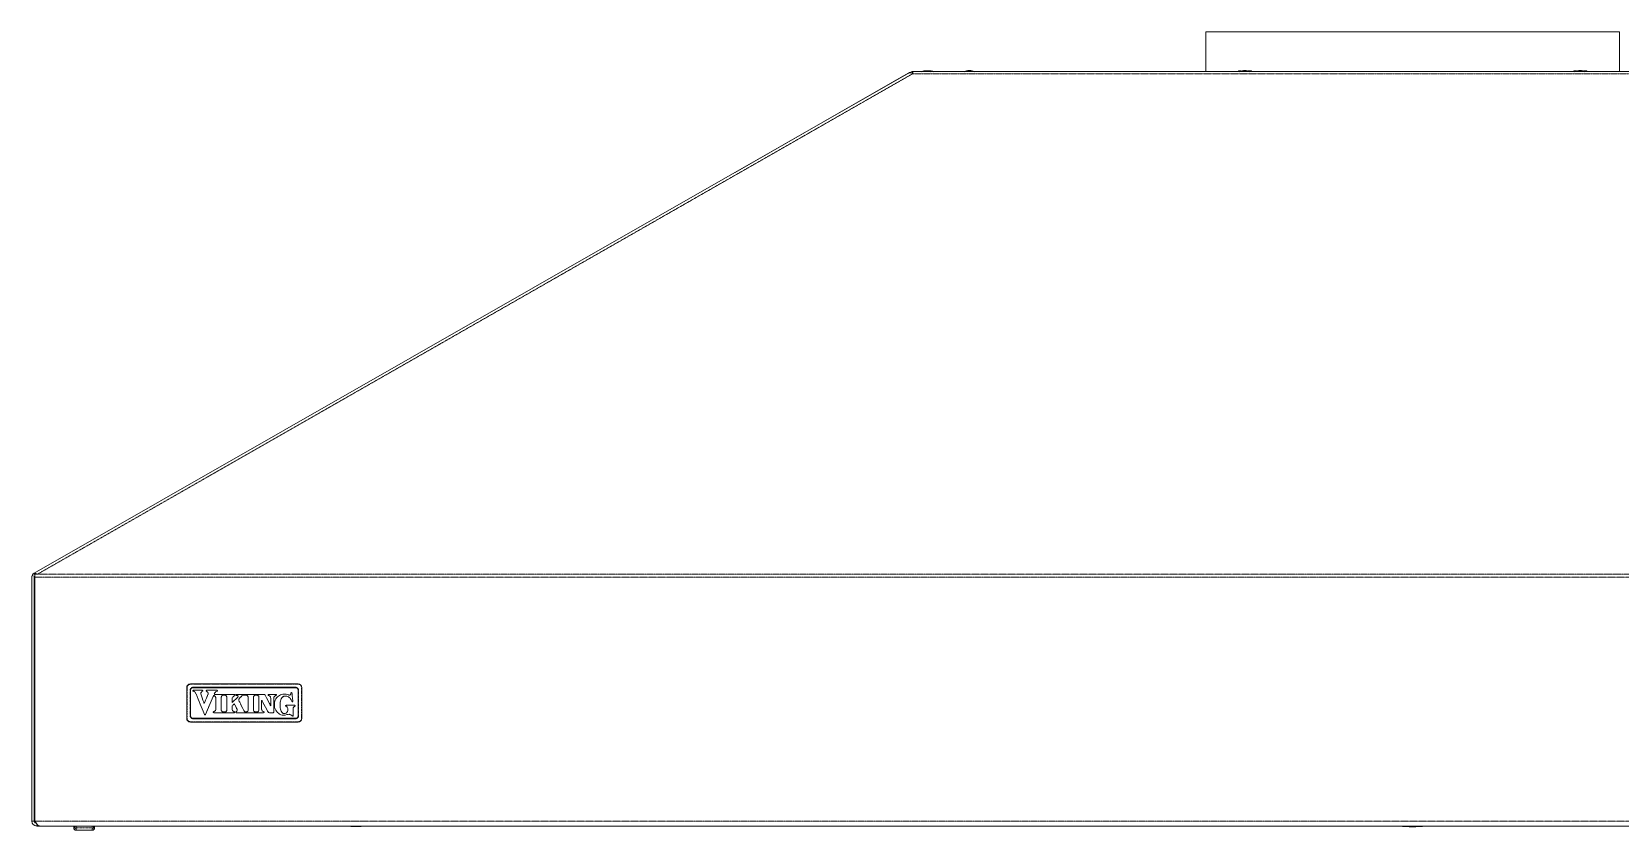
# Model space of a CAD drawing. Header units: millimetres. Extents: x 46989 to 543236, y 252623 to 526638.
# Drawn here: x 451709 to 478997, y 412126 to 425843 of the extents above; entities that cross this region are included whole.
import ezdxf

# ---------------------------------------------------------------- set-up
doc = ezdxf.new("R2010")
doc.units = ezdxf.units.MM
doc.linetypes.add('PHANTOM', pattern=[20, 10, -2, 2, -2, 2, -2])

msp = doc.modelspace()

# ---------------------------------------------------------------- linework, layer by layer
at = {"color": 7, "lineweight": 13, "ltscale": 0.03937}
for p, q in [((478985, 425843), (471875, 425843)), ((471875, 425158), (471875, 425843)), ((478985, 425158), (478985, 425843)), ((483977, 425158), (466874, 425158)), ((466781, 425138), (451752, 416543)), ((463791, 423427), (466767, 425135)), ((451709, 412284), (451709, 416468)), ((451752, 412284), (451752, 416468)), ((451762, 412283), (451762, 416473)), ((454435, 414640), (456285, 414640)), ((454479, 414583), (456242, 414583)), ((454479, 414574), (456242, 414574)), ((456285, 413984), (454435, 413984)), ((456242, 414050), (454479, 414050)), ((456242, 414041), (454479, 414041)), ((451851, 412197), (499000, 412197))]:
    msp.add_line(p, q, dxfattribs=at)
at = {"color": 7, "lineweight": 13, "ltscale": 0.000728637}
msp.add_line((466831, 425132), (466831, 425153), dxfattribs=at)
at = {"color": 7, "lineweight": 13, "ltscale": 0.000553041}
msp.add_line((466831, 425153), (466847, 425153), dxfattribs=at)
at = {"color": 7, "lineweight": 13, "ltscale": 0.00016268}
msp.add_line((466834, 425153), (466834, 425158), dxfattribs=at)
at = {"color": 7, "lineweight": 13, "ltscale": 0.000590287}
msp.add_line((466834, 425158), (466851, 425158), dxfattribs=at)
at = {"color": 7, "lineweight": 13, "ltscale": 0.000765733}
msp.add_line((466874, 425158), (466852, 425158), dxfattribs=at)
at = {"color": 7, "lineweight": 13, "ltscale": 0.003125}
for p, q in [((467725, 425158), (467815, 425158)), ((472456, 425158), (472546, 425158)), ((478216, 425158), (478306, 425158))]:
    msp.add_line(p, q, dxfattribs=at)
at = {"color": 7, "lineweight": 13, "ltscale": 0.002742}
for p, q in [((467815, 425158), (467894, 425158)), ((472546, 425158), (472625, 425158)), ((478306, 425158), (478385, 425158)), ((455784, 414459), (455863, 414459))]:
    msp.add_line(p, q, dxfattribs=at)
at = {"color": 7, "lineweight": 13, "ltscale": 0.000382551}
for p, q in [((467894, 425158), (467905, 425158)), ((472625, 425158), (472636, 425158))]:
    msp.add_line(p, q, dxfattribs=at)
at = {"color": 7, "lineweight": 13, "ltscale": 0.001634}
for p, q in [((472438, 425170), (472485, 425170)), ((478198, 425170), (478245, 425170))]:
    msp.add_line(p, q, dxfattribs=at)
at = {"color": 7, "lineweight": 13, "ltscale": 0.000417634}
for p, q in [((472438, 425170), (472438, 425158)), ((472662, 425170), (472662, 425158)), ((478198, 425170), (478198, 425158)), ((478422, 425170), (478422, 425158))]:
    msp.add_line(p, q, dxfattribs=at)
at = {"color": 7, "lineweight": 13, "ltscale": 0.00194}
for p, q in [((472606, 425170), (472662, 425170)), ((478366, 425170), (478422, 425170))]:
    msp.add_line(p, q, dxfattribs=at)
at = {"color": 7, "lineweight": 13, "ltscale": 0.000382611}
msp.add_line((478385, 425158), (478396, 425158), dxfattribs=at)
at = {"color": 7, "linetype": 'PHANTOM', "lineweight": 13, "ltscale": 0.03937}
for p, q in [((466842, 425123), (451810, 416527)), ((484010, 425123), (466842, 425123)), ((451762, 416473), (499089, 416473)), ((451810, 416525), (499041, 416525)), ((454435, 414634), (456285, 414634)), ((456285, 413990), (454435, 413990)), ((451762, 412283), (499089, 412283))]:
    msp.add_line(p, q, dxfattribs=at)
at = {"color": 7, "lineweight": 13, "ltscale": 0.000197643}
msp.add_line((466767, 425129), (466767, 425135), dxfattribs=at)
at = {"color": 7, "lineweight": 13, "ltscale": 0.000345576}
msp.add_line((466767, 425135), (466777, 425135), dxfattribs=at)
at = {"color": 7, "lineweight": 13, "ltscale": 0.000280864}
msp.add_line((466781, 425138), (466788, 425142), dxfattribs=at)
at = {"color": 7, "lineweight": 13, "ltscale": 0.000199139}
msp.add_line((466842, 425123), (466840, 425129), dxfattribs=at)
at = {"color": 7, "lineweight": 13, "ltscale": 0.000177775}
msp.add_line((466842, 425129), (466842, 425123), dxfattribs=at)
at = {"color": 7, "lineweight": 13, "ltscale": 0.001487}
for p, q in [((451755, 416486), (451716, 416503)), ((451752, 412284), (451709, 412284))]:
    msp.add_line(p, q, dxfattribs=at)
at = {"color": 7, "linetype": 'PHANTOM', "lineweight": 13, "ltscale": 0.001151}
msp.add_line((451762, 416509), (451741, 416535), dxfattribs=at)
at = {"color": 7, "lineweight": 13, "ltscale": 0.00103}
msp.add_line((451762, 416513), (451748, 416539), dxfattribs=at)
at = {"color": 7, "lineweight": 13, "ltscale": 0.001675}
msp.add_line((451762, 416525), (451810, 416525), dxfattribs=at)
at = {"color": 7, "lineweight": 13, "ltscale": 0.001791}
msp.add_line((451762, 416473), (451762, 416525), dxfattribs=at)
at = {"color": 7, "lineweight": 13, "ltscale": 9.71697e-05}
msp.add_line((451810, 416527), (451810, 416525), dxfattribs=at)
at = {"color": 7, "lineweight": 13, "ltscale": 0.004517}
for p, q in [((454370, 414445), (454370, 414575)), ((456350, 414575), (456350, 414445))]:
    msp.add_line(p, q, dxfattribs=at)
at = {"color": 7, "linetype": 'PHANTOM', "lineweight": 13, "ltscale": 0.018331}
for p, q in [((454377, 414576), (454377, 414048)), ((456343, 414048), (456343, 414576))]:
    msp.add_line(p, q, dxfattribs=at)
at = {"color": 7, "linetype": 'PHANTOM', "lineweight": 13, "ltscale": 0.015281}
for p, q in [((454428, 414092), (454428, 414532)), ((456292, 414532), (456292, 414092))]:
    msp.add_line(p, q, dxfattribs=at)
at = {"color": 7, "linetype": 'PHANTOM', "lineweight": 13, "ltscale": 0.000201008}
for p, q in [((454435, 414640), (454435, 414634)), ((456285, 414634), (456285, 414640))]:
    msp.add_line(p, q, dxfattribs=at)
at = {"color": 7, "lineweight": 13, "ltscale": 0.015214}
for p, q in [((454435, 414093), (454435, 414531)), ((456285, 414093), (456285, 414531))]:
    msp.add_line(p, q, dxfattribs=at)
at = {"color": 7, "lineweight": 13, "ltscale": 3.20721e-06}
msp.add_line((454476, 414523), (454476, 414523), dxfattribs=at)
at = {"color": 7, "lineweight": 13, "ltscale": 0.00020281}
msp.add_line((454479, 414583), (454479, 414577), dxfattribs=at)
at = {"color": 7, "lineweight": 13, "ltscale": 8.86391e-05}
msp.add_line((454479, 414577), (454479, 414574), dxfattribs=at)
at = {"color": 7, "lineweight": 13, "ltscale": 3.88751e-05}
msp.add_line((454481, 414514), (454483, 414514), dxfattribs=at)
at = {"color": 7, "lineweight": 13, "ltscale": 0.004197}
msp.add_line((454501, 414530), (454622, 414530), dxfattribs=at)
at = {"color": 7, "lineweight": 13, "ltscale": 0.004196}
msp.add_line((454622, 414530), (454501, 414530), dxfattribs=at)
at = {"color": 7, "lineweight": 13, "ltscale": 3.37189e-05}
msp.add_line((454647, 414521), (454647, 414520), dxfattribs=at)
at = {"color": 7, "lineweight": 13, "ltscale": 2.74522e-06}
msp.add_line((454647, 414520), (454647, 414520), dxfattribs=at)
at = {"color": 7, "lineweight": 13, "ltscale": 6.67768e-05}
msp.add_line((454709, 414514), (454711, 414513), dxfattribs=at)
at = {"color": 7, "lineweight": 13, "ltscale": 3.97863e-05}
msp.add_line((454716, 414530), (454717, 414530), dxfattribs=at)
at = {"color": 7, "lineweight": 13, "ltscale": 3.97888e-05}
msp.add_line((454717, 414530), (454716, 414530), dxfattribs=at)
at = {"color": 7, "lineweight": 13, "ltscale": 4.12107e-05}
msp.add_line((454718, 414530), (454717, 414530), dxfattribs=at)
at = {"color": 7, "lineweight": 13, "ltscale": 0.000977024}
msp.add_line((454746, 414530), (454718, 414530), dxfattribs=at)
at = {"color": 7, "lineweight": 13, "ltscale": 0.003791}
msp.add_line((454745, 414530), (454855, 414530), dxfattribs=at)
at = {"color": 7, "lineweight": 13, "ltscale": 0.003906}
msp.add_line((454859, 414530), (454746, 414530), dxfattribs=at)
at = {"color": 7, "lineweight": 13, "ltscale": 0.000451818}
msp.add_line((454868, 414530), (454855, 414530), dxfattribs=at)
at = {"color": 7, "lineweight": 13, "ltscale": 0.000138772}
msp.add_line((454855, 414530), (454859, 414530), dxfattribs=at)
at = {"color": 7, "lineweight": 13, "ltscale": 2.89346e-05}
msp.add_line((454888, 414530), (454887, 414530), dxfattribs=at)
at = {"color": 7, "lineweight": 13, "ltscale": 3.16793e-05}
msp.add_line((454898, 414526), (454897, 414527), dxfattribs=at)
at = {"color": 7, "lineweight": 13, "ltscale": 1.3024e-05}
msp.add_line((454899, 414524), (454899, 414524), dxfattribs=at)
at = {"color": 7, "lineweight": 13, "ltscale": 0.0002029}
msp.add_line((456242, 414577), (456242, 414583), dxfattribs=at)
at = {"color": 7, "lineweight": 13, "ltscale": 8.8549e-05}
msp.add_line((456242, 414574), (456242, 414577), dxfattribs=at)
at = {"color": 7, "lineweight": 13, "ltscale": 0.000117024}
for p, q in [((454370, 414441), (454370, 414445)), ((456350, 414445), (456350, 414441))]:
    msp.add_line(p, q, dxfattribs=at)
at = {"color": 7, "lineweight": 13, "ltscale": 0.013615}
for p, q in [((454370, 414049), (454370, 414441)), ((456350, 414441), (456350, 414049))]:
    msp.add_line(p, q, dxfattribs=at)
at = {"color": 7, "lineweight": 13, "ltscale": 2.4719e-05}
msp.add_line((454663, 414327), (454662, 414328), dxfattribs=at)
at = {"color": 7, "lineweight": 13, "ltscale": 3.5869e-05}
msp.add_line((454680, 414328), (454679, 414327), dxfattribs=at)
at = {"color": 7, "lineweight": 13, "ltscale": 0.011651}
msp.add_line((454826, 414423), (454693, 414115), dxfattribs=at)
at = {"color": 7, "lineweight": 13, "ltscale": 0.001724}
msp.add_line((454716, 414411), (454736, 414456), dxfattribs=at)
at = {"color": 7, "lineweight": 13, "ltscale": 7.51664e-05}
msp.add_line((454827, 414425), (454826, 414423), dxfattribs=at)
at = {"color": 7, "lineweight": 13, "ltscale": 3.62327e-05}
msp.add_line((454844, 414465), (454844, 414466), dxfattribs=at)
at = {"color": 7, "lineweight": 13, "ltscale": 0.000255795}
msp.add_line((454860, 414459), (454867, 414459), dxfattribs=at)
at = {"color": 7, "lineweight": 13, "ltscale": 0.000255435}
msp.add_line((454867, 414459), (454860, 414459), dxfattribs=at)
at = {"color": 7, "lineweight": 13, "ltscale": 0.011409}
msp.add_line((455196, 414459), (454867, 414459), dxfattribs=at)
at = {"color": 7, "lineweight": 13, "ltscale": 0.006329}
msp.add_line((454871, 414393), (454871, 414211), dxfattribs=at)
at = {"color": 7, "lineweight": 13, "ltscale": 0.009889}
msp.add_line((454911, 414459), (455196, 414459), dxfattribs=at)
at = {"color": 7, "lineweight": 13, "ltscale": 0.000661686}
msp.add_line((454965, 414384), (454964, 414403), dxfattribs=at)
at = {"color": 7, "lineweight": 13, "ltscale": 0.000662016}
msp.add_line((454964, 414403), (454965, 414384), dxfattribs=at)
at = {"color": 7, "lineweight": 13, "ltscale": 0.000141145}
msp.add_line((454965, 414380), (454965, 414384), dxfattribs=at)
at = {"color": 7, "lineweight": 13, "ltscale": 0.005415}
msp.add_line((454965, 414380), (454965, 414224), dxfattribs=at)
at = {"color": 7, "lineweight": 13, "ltscale": 0.001186}
msp.add_line((454994, 414445), (455028, 414445), dxfattribs=at)
at = {"color": 7, "lineweight": 13, "ltscale": 0.000323002}
msp.add_line((455058, 414402), (455058, 414412), dxfattribs=at)
at = {"color": 7, "lineweight": 13, "ltscale": 0.000549055}
msp.add_line((455058, 414256), (455058, 414241), dxfattribs=at)
at = {"color": 7, "lineweight": 13, "ltscale": 1.28259e-05}
msp.add_line((455151, 414360), (455151, 414360), dxfattribs=at)
at = {"color": 7, "lineweight": 13, "ltscale": 0.000727617}
msp.add_line((455151, 414360), (455151, 414339), dxfattribs=at)
at = {"color": 7, "lineweight": 13, "ltscale": 2.1897e-05}
msp.add_line((455151, 414339), (455151, 414338), dxfattribs=at)
at = {"color": 7, "lineweight": 13, "ltscale": 0.000589086}
msp.add_line((455151, 414220), (455151, 414237), dxfattribs=at)
at = {"color": 7, "lineweight": 13, "ltscale": 0.000883148}
msp.add_line((455151, 414237), (455151, 414211), dxfattribs=at)
at = {"color": 7, "lineweight": 13, "ltscale": 0.004625}
msp.add_line((455154, 414318), (455248, 414413), dxfattribs=at)
at = {"color": 7, "lineweight": 13, "ltscale": 1.03266e-05}
msp.add_line((455154, 414402), (455154, 414403), dxfattribs=at)
at = {"color": 7, "lineweight": 13, "ltscale": 0.000426285}
msp.add_line((455178, 414290), (455171, 414280), dxfattribs=at)
at = {"color": 7, "lineweight": 13, "ltscale": 1.08873e-05}
msp.add_line((455183, 414433), (455183, 414433), dxfattribs=at)
at = {"color": 7, "lineweight": 13, "ltscale": 1.03007e-05}
msp.add_line((455183, 414433), (455183, 414433), dxfattribs=at)
at = {"color": 7, "lineweight": 13, "ltscale": 3.2767e-05}
msp.add_line((455196, 414459), (455197, 414459), dxfattribs=at)
at = {"color": 7, "lineweight": 13, "ltscale": 3.27682e-05}
msp.add_line((455197, 414459), (455196, 414459), dxfattribs=at)
at = {"color": 7, "lineweight": 13, "ltscale": 0.002013}
msp.add_line((455197, 414282), (455223, 414230), dxfattribs=at)
at = {"color": 7, "lineweight": 13, "ltscale": 5.62879e-06}
msp.add_line((455200, 414445), (455201, 414446), dxfattribs=at)
at = {"color": 7, "lineweight": 13, "ltscale": 5.16226e-06}
msp.add_line((455200, 414445), (455200, 414445), dxfattribs=at)
at = {"color": 7, "lineweight": 13, "ltscale": 4.43084e-06}
msp.add_line((455201, 414446), (455201, 414446), dxfattribs=at)
at = {"color": 7, "lineweight": 13, "ltscale": 4.04548e-05}
msp.add_line((455201, 414446), (455202, 414446), dxfattribs=at)
at = {"color": 7, "lineweight": 13, "ltscale": 5.0694e-06}
msp.add_line((455201, 414446), (455201, 414446), dxfattribs=at)
at = {"color": 7, "lineweight": 13, "ltscale": 2.41285e-05}
msp.add_line((455221, 414449), (455220, 414450), dxfattribs=at)
at = {"color": 7, "lineweight": 13, "ltscale": 6.11507e-05}
msp.add_line((455228, 414442), (455230, 414442), dxfattribs=at)
at = {"color": 7, "lineweight": 13, "ltscale": 0.000384774}
msp.add_line((455238, 414459), (455249, 414459), dxfattribs=at)
at = {"color": 7, "lineweight": 13, "ltscale": 0.000384113}
msp.add_line((455249, 414459), (455238, 414459), dxfattribs=at)
at = {"color": 7, "lineweight": 13, "ltscale": 0.014149}
msp.add_line((455249, 414459), (455657, 414459), dxfattribs=at)
at = {"color": 7, "lineweight": 13, "ltscale": 0.014154}
msp.add_line((455657, 414459), (455249, 414459), dxfattribs=at)
at = {"color": 7, "lineweight": 13, "ltscale": 0.000119821}
msp.add_line((455274, 414340), (455272, 414343), dxfattribs=at)
at = {"color": 7, "lineweight": 13, "ltscale": 0.003041}
msp.add_line((455335, 414215), (455297, 414294), dxfattribs=at)
at = {"color": 7, "lineweight": 13, "ltscale": 0.000969684}
msp.add_line((455311, 414264), (455299, 414289), dxfattribs=at)
at = {"color": 7, "lineweight": 13, "ltscale": 0.000217406}
msp.add_line((455303, 414416), (455307, 414420), dxfattribs=at)
at = {"color": 7, "lineweight": 13, "ltscale": 1.0621e-05}
msp.add_line((455303, 414416), (455303, 414416), dxfattribs=at)
at = {"color": 7, "lineweight": 13, "ltscale": 0.000603994}
msp.add_line((455319, 414433), (455307, 414420), dxfattribs=at)
at = {"color": 7, "lineweight": 13, "ltscale": 1.09004e-05}
msp.add_line((455319, 414433), (455320, 414433), dxfattribs=at)
at = {"color": 7, "lineweight": 13, "ltscale": 1.07719e-05}
msp.add_line((455320, 414433), (455319, 414433), dxfattribs=at)
at = {"color": 7, "lineweight": 13, "ltscale": 8.22756e-06}
msp.add_line((455320, 414433), (455320, 414433), dxfattribs=at)
at = {"color": 7, "lineweight": 13, "ltscale": 1.03989e-05}
msp.add_line((455340, 414444), (455339, 414444), dxfattribs=at)
at = {"color": 7, "lineweight": 13, "ltscale": 1.04247e-05}
msp.add_line((455339, 414444), (455340, 414444), dxfattribs=at)
at = {"color": 7, "lineweight": 13, "ltscale": 0.001287}
msp.add_line((455425, 414331), (455425, 414294), dxfattribs=at)
at = {"color": 7, "lineweight": 13, "ltscale": 0.000421599}
msp.add_line((455425, 414294), (455425, 414282), dxfattribs=at)
at = {"color": 7, "lineweight": 13, "ltscale": 0.001505}
msp.add_line((455425, 414282), (455425, 414238), dxfattribs=at)
at = {"color": 7, "lineweight": 13, "ltscale": 0.001603}
msp.add_line((455425, 414238), (455425, 414192), dxfattribs=at)
at = {"color": 7, "linetype": 'PHANTOM', "lineweight": 13, "ltscale": 4.71734e-06}
msp.add_line((455425, 414238), (455425, 414238), dxfattribs=at)
at = {"color": 7, "lineweight": 13, "ltscale": 2.94715e-05}
msp.add_line((455518, 414415), (455518, 414414), dxfattribs=at)
at = {"color": 7, "lineweight": 13, "ltscale": 1.84825e-05}
msp.add_line((455518, 414414), (455518, 414413), dxfattribs=at)
at = {"color": 7, "lineweight": 13, "ltscale": 1.85044e-05}
msp.add_line((455518, 414414), (455518, 414413), dxfattribs=at)
at = {"color": 7, "lineweight": 13, "ltscale": 1.85032e-05}
msp.add_line((455518, 414370), (455518, 414369), dxfattribs=at)
at = {"color": 7, "linetype": 'PHANTOM', "lineweight": 13, "ltscale": 1.9137e-05}
msp.add_line((455518, 414370), (455518, 414369), dxfattribs=at)
at = {"color": 7, "lineweight": 13, "ltscale": 3.46373e-05}
msp.add_line((455544, 414444), (455543, 414444), dxfattribs=at)
at = {"color": 7, "lineweight": 13, "ltscale": 1.85038e-05}
msp.add_line((455543, 414444), (455544, 414444), dxfattribs=at)
at = {"color": 7, "lineweight": 13, "ltscale": 1.85094e-05}
msp.add_line((455543, 414444), (455544, 414444), dxfattribs=at)
at = {"color": 7, "lineweight": 13, "ltscale": 1.88607e-05}
msp.add_line((455544, 414444), (455544, 414444), dxfattribs=at)
at = {"color": 7, "lineweight": 13, "ltscale": 1.84914e-05}
msp.add_line((455544, 414444), (455545, 414444), dxfattribs=at)
at = {"color": 7, "lineweight": 13, "ltscale": 1.85165e-05}
msp.add_line((455585, 414444), (455585, 414444), dxfattribs=at)
at = {"color": 7, "lineweight": 13, "ltscale": 9.95324e-05}
msp.add_line((455585, 414444), (455588, 414444), dxfattribs=at)
at = {"color": 7, "lineweight": 13, "ltscale": 1.84597e-05}
msp.add_line((455588, 414444), (455588, 414444), dxfattribs=at)
at = {"color": 7, "lineweight": 13, "ltscale": 1.85353e-05}
msp.add_line((455611, 414410), (455611, 414411), dxfattribs=at)
at = {"color": 7, "lineweight": 13, "ltscale": 0.000140053}
msp.add_line((455611, 414406), (455611, 414410), dxfattribs=at)
at = {"color": 7, "lineweight": 13, "ltscale": 0.003746}
msp.add_line((455611, 414235), (455612, 414343), dxfattribs=at)
at = {"color": 7, "lineweight": 13, "ltscale": 2.00361e-05}
msp.add_line((455611, 414235), (455611, 414234), dxfattribs=at)
at = {"color": 7, "lineweight": 13, "ltscale": 5.97736e-06}
msp.add_line((455611, 414234), (455611, 414234), dxfattribs=at)
at = {"color": 7, "lineweight": 13, "ltscale": 0.000671365}
msp.add_line((455612, 414214), (455611, 414234), dxfattribs=at)
at = {"color": 7, "lineweight": 13, "ltscale": 0.000282355}
msp.add_line((455611, 414224), (455611, 414232), dxfattribs=at)
at = {"color": 7, "lineweight": 13, "ltscale": 0.005003}
for p, q in [((455656, 414355), (455656, 414211)), ((455656, 414211), (455656, 414355))]:
    msp.add_line(p, q, dxfattribs=at)
at = {"color": 7, "lineweight": 13, "ltscale": 0.000203411}
msp.add_line((455663, 414459), (455657, 414459), dxfattribs=at)
at = {"color": 7, "lineweight": 13, "ltscale": 0.0004261}
msp.add_line((455674, 414330), (455668, 414341), dxfattribs=at)
at = {"color": 7, "lineweight": 13, "ltscale": 0.00315}
msp.add_line((455718, 414251), (455674, 414330), dxfattribs=at)
at = {"color": 7, "lineweight": 13, "ltscale": 0.005629}
msp.add_line((455674, 414330), (455752, 414188), dxfattribs=at)
at = {"color": 7, "lineweight": 13, "ltscale": 5.08866e-05}
msp.add_line((455701, 414459), (455702, 414459), dxfattribs=at)
at = {"color": 7, "lineweight": 13, "ltscale": 7.12527e-05}
msp.add_line((455703, 414459), (455701, 414459), dxfattribs=at)
at = {"color": 7, "lineweight": 13, "ltscale": 4.15981e-05}
msp.add_line((455719, 414446), (455719, 414447), dxfattribs=at)
at = {"color": 7, "lineweight": 13, "ltscale": 0.000434594}
msp.add_line((455793, 414435), (455781, 414441), dxfattribs=at)
at = {"color": 7, "lineweight": 13, "ltscale": 0.00341}
msp.add_line((455883, 414459), (455784, 414459), dxfattribs=at)
at = {"color": 7, "lineweight": 13, "ltscale": 0.000361616}
msp.add_line((455796, 414295), (455792, 414304), dxfattribs=at)
at = {"color": 7, "lineweight": 13, "ltscale": 1.5719e-05}
msp.add_line((455793, 414435), (455793, 414435), dxfattribs=at)
at = {"color": 7, "lineweight": 13, "ltscale": 1.55025e-05}
msp.add_line((455793, 414435), (455793, 414435), dxfattribs=at)
at = {"color": 7, "lineweight": 13, "ltscale": 0.000359745}
msp.add_line((455801, 414286), (455796, 414295), dxfattribs=at)
at = {"color": 7, "lineweight": 13, "ltscale": 2.64369e-05}
msp.add_line((455801, 414286), (455801, 414285), dxfattribs=at)
at = {"color": 7, "lineweight": 13, "ltscale": 5.56432e-05}
msp.add_line((455802, 414284), (455801, 414285), dxfattribs=at)
at = {"color": 7, "lineweight": 13, "ltscale": 0.004422}
msp.add_line((455814, 414393), (455814, 414266), dxfattribs=at)
at = {"color": 7, "lineweight": 13, "ltscale": 7.1939e-05}
msp.add_line((455867, 414372), (455867, 414374), dxfattribs=at)
at = {"color": 7, "lineweight": 13, "ltscale": 0.00395}
msp.add_line((455867, 414258), (455867, 414372), dxfattribs=at)
at = {"color": 7, "lineweight": 13, "ltscale": 9.77933e-07}
msp.add_line((455876, 414422), (455876, 414422), dxfattribs=at)
at = {"color": 7, "lineweight": 13, "ltscale": 0.000378647}
msp.add_line((455883, 414459), (455893, 414459), dxfattribs=at)
at = {"color": 7, "lineweight": 13, "ltscale": 6.3454e-05}
msp.add_line((455895, 414439), (455894, 414438), dxfattribs=at)
at = {"color": 7, "lineweight": 13, "ltscale": 7.6759e-06}
msp.add_line((455894, 414438), (455894, 414439), dxfattribs=at)
at = {"color": 7, "lineweight": 13, "ltscale": 5.59522e-05}
msp.add_line((455894, 414439), (455895, 414439), dxfattribs=at)
at = {"color": 7, "lineweight": 13, "ltscale": 1.34792e-05}
msp.add_line((455975, 414310), (455975, 414309), dxfattribs=at)
at = {"color": 7, "lineweight": 13, "ltscale": 0.005112}
msp.add_line((456077, 414272), (456225, 414272), dxfattribs=at)
at = {"color": 7, "lineweight": 13, "ltscale": 1.27097e-05}
msp.add_line((456099, 414460), (456098, 414460), dxfattribs=at)
at = {"color": 7, "lineweight": 13, "ltscale": 0.000103237}
msp.add_line((456162, 414480), (456161, 414477), dxfattribs=at)
at = {"color": 7, "lineweight": 13, "ltscale": 0.000816588}
msp.add_line((456181, 414466), (456183, 414443), dxfattribs=at)
at = {"color": 7, "lineweight": 13, "ltscale": 4.68209e-05}
msp.add_line((456206, 414241), (456207, 414242), dxfattribs=at)
at = {"color": 7, "lineweight": 13, "ltscale": 2.1532e-05}
msp.add_line((456226, 414255), (456226, 414255), dxfattribs=at)
at = {"color": 7, "linetype": 'PHANTOM', "lineweight": 13, "ltscale": 0.000200917}
for p, q in [((454435, 413984), (454435, 413990)), ((456285, 413984), (456285, 413990))]:
    msp.add_line(p, q, dxfattribs=at)
at = {"color": 7, "lineweight": 13, "ltscale": 8.85791e-05}
msp.add_line((454479, 414050), (454479, 414047), dxfattribs=at)
at = {"color": 7, "lineweight": 13, "ltscale": 0.00020293}
msp.add_line((454479, 414047), (454479, 414041), dxfattribs=at)
at = {"color": 7, "lineweight": 13, "ltscale": 2.58651e-05}
msp.add_line((454693, 414114), (454693, 414115), dxfattribs=at)
at = {"color": 7, "lineweight": 13, "ltscale": 1.12305e-05}
msp.add_line((454827, 414152), (454827, 414152), dxfattribs=at)
at = {"color": 7, "lineweight": 13, "ltscale": 1.08819e-05}
msp.add_line((454845, 414166), (454845, 414166), dxfattribs=at)
at = {"color": 7, "lineweight": 13, "ltscale": 2.46303e-06}
msp.add_line((454965, 414224), (454965, 414224), dxfattribs=at)
at = {"color": 7, "lineweight": 13, "ltscale": 1.70868e-06}
msp.add_line((454965, 414185), (454965, 414185), dxfattribs=at)
at = {"color": 7, "lineweight": 13, "ltscale": 0.003487}
msp.add_line((454965, 414145), (455065, 414145), dxfattribs=at)
at = {"color": 7, "lineweight": 13, "ltscale": 3.63077e-05}
msp.add_line((455025, 414159), (455026, 414159), dxfattribs=at)
at = {"color": 7, "lineweight": 13, "ltscale": 7.14308e-05}
msp.add_line((455055, 414177), (455056, 414179), dxfattribs=at)
at = {"color": 7, "lineweight": 13, "ltscale": 7.14869e-05}
msp.add_line((455056, 414179), (455055, 414177), dxfattribs=at)
at = {"color": 7, "lineweight": 13, "ltscale": 8.4014e-05}
msp.add_line((455179, 414166), (455177, 414167), dxfattribs=at)
at = {"color": 7, "lineweight": 13, "ltscale": 2.48227e-05}
msp.add_line((455185, 414146), (455186, 414146), dxfattribs=at)
at = {"color": 7, "lineweight": 13, "ltscale": 4.02503e-05}
msp.add_line((455194, 414160), (455194, 414159), dxfattribs=at)
at = {"color": 7, "lineweight": 13, "ltscale": 2.69144e-05}
msp.add_line((455219, 414160), (455219, 414161), dxfattribs=at)
at = {"color": 7, "lineweight": 13, "ltscale": 4.28685e-05}
msp.add_line((455220, 414161), (455219, 414160), dxfattribs=at)
at = {"color": 7, "lineweight": 13, "ltscale": 4.41153e-05}
msp.add_line((455220, 414148), (455222, 414147), dxfattribs=at)
at = {"color": 7, "lineweight": 13, "ltscale": 2.20055e-05}
msp.add_line((455223, 414230), (455223, 414229), dxfattribs=at)
at = {"color": 7, "lineweight": 13, "ltscale": 0.000197704}
msp.add_line((455240, 414145), (455234, 414145), dxfattribs=at)
at = {"color": 7, "lineweight": 13, "ltscale": 2.04119e-05}
msp.add_line((455238, 414194), (455238, 414194), dxfattribs=at)
at = {"color": 7, "lineweight": 13, "ltscale": 0.013839}
msp.add_line((455240, 414145), (455638, 414145), dxfattribs=at)
at = {"color": 7, "lineweight": 13, "ltscale": 2.07417e-05}
msp.add_line((455336, 414215), (455335, 414215), dxfattribs=at)
at = {"color": 7, "lineweight": 13, "ltscale": 7.42609e-05}
msp.add_line((455356, 414174), (455355, 414176), dxfattribs=at)
at = {"color": 7, "lineweight": 13, "ltscale": 9.3057e-06}
msp.add_line((455355, 414176), (455355, 414176), dxfattribs=at)
at = {"color": 7, "lineweight": 13, "ltscale": 1.05385e-05}
msp.add_line((455356, 414174), (455356, 414174), dxfattribs=at)
at = {"color": 7, "lineweight": 13, "ltscale": 1.25868e-05}
msp.add_line((455425, 414192), (455425, 414192), dxfattribs=at)
at = {"color": 7, "lineweight": 13, "ltscale": 1.85125e-05}
msp.add_line((455518, 414193), (455518, 414194), dxfattribs=at)
at = {"color": 7, "lineweight": 13, "ltscale": 1.85224e-05}
msp.add_line((455538, 414161), (455539, 414161), dxfattribs=at)
at = {"color": 7, "lineweight": 13, "ltscale": 1.8484e-05}
msp.add_line((455538, 414161), (455539, 414161), dxfattribs=at)
at = {"color": 7, "lineweight": 13, "ltscale": 6.47208e-05}
msp.add_line((455541, 414161), (455539, 414161), dxfattribs=at)
at = {"color": 7, "lineweight": 13, "ltscale": 2.49544e-05}
msp.add_line((455586, 414160), (455585, 414160), dxfattribs=at)
at = {"color": 7, "lineweight": 13, "ltscale": 2.22279e-05}
msp.add_line((455586, 414160), (455585, 414160), dxfattribs=at)
at = {"color": 7, "lineweight": 13, "ltscale": 4.01005e-05}
msp.add_line((455611, 414191), (455611, 414189), dxfattribs=at)
at = {"color": 7, "lineweight": 13, "ltscale": 2.67521e-05}
msp.add_line((455611, 414190), (455611, 414191), dxfattribs=at)
at = {"color": 7, "lineweight": 13, "ltscale": 1.91152e-05}
msp.add_line((455611, 414189), (455611, 414190), dxfattribs=at)
at = {"color": 7, "lineweight": 13, "ltscale": 0.00095001}
msp.add_line((455638, 414145), (455666, 414145), dxfattribs=at)
at = {"color": 7, "lineweight": 13, "ltscale": 0.000312512}
msp.add_line((455675, 414146), (455666, 414145), dxfattribs=at)
at = {"color": 7, "lineweight": 13, "ltscale": 0.000362015}
msp.add_line((455666, 414145), (455676, 414146), dxfattribs=at)
at = {"color": 7, "lineweight": 13, "ltscale": 4.95027e-05}
msp.add_line((455675, 414146), (455676, 414146), dxfattribs=at)
at = {"color": 7, "lineweight": 13, "ltscale": 9.83433e-05}
msp.add_line((455676, 414146), (455679, 414146), dxfattribs=at)
at = {"color": 7, "lineweight": 13, "ltscale": 1.7941e-05}
msp.add_line((455683, 414166), (455683, 414166), dxfattribs=at)
at = {"color": 7, "lineweight": 13, "ltscale": 2.00752e-05}
msp.add_line((455693, 414146), (455692, 414146), dxfattribs=at)
at = {"color": 7, "lineweight": 13, "ltscale": 4.61757e-05}
msp.add_line((455694, 414146), (455693, 414146), dxfattribs=at)
at = {"color": 7, "lineweight": 13, "ltscale": 5.45006e-05}
msp.add_line((455699, 414159), (455698, 414160), dxfattribs=at)
at = {"color": 7, "lineweight": 13, "ltscale": 1.92524e-05}
msp.add_line((455699, 414159), (455699, 414159), dxfattribs=at)
at = {"color": 7, "lineweight": 13, "ltscale": 0.000154958}
msp.add_line((455755, 414184), (455752, 414188), dxfattribs=at)
at = {"color": 7, "lineweight": 13, "ltscale": 0.000155979}
msp.add_line((455752, 414188), (455755, 414184), dxfattribs=at)
at = {"color": 7, "lineweight": 13, "ltscale": 1.54414e-05}
msp.add_line((455779, 414148), (455778, 414148), dxfattribs=at)
at = {"color": 7, "lineweight": 13, "ltscale": 0.001713}
msp.add_line((455844, 414145), (455795, 414145), dxfattribs=at)
at = {"color": 7, "lineweight": 13, "ltscale": 0.000233327}
msp.add_line((455844, 414145), (455851, 414145), dxfattribs=at)
at = {"color": 7, "lineweight": 13, "ltscale": 3.9559e-05}
msp.add_line((455855, 414146), (455856, 414146), dxfattribs=at)
at = {"color": 7, "lineweight": 13, "ltscale": 1.04701e-05}
msp.add_line((455855, 414146), (455855, 414146), dxfattribs=at)
at = {"color": 7, "lineweight": 13, "ltscale": 1.5493e-05}
msp.add_line((455866, 414151), (455867, 414151), dxfattribs=at)
at = {"color": 7, "lineweight": 13, "ltscale": 8.83689e-05}
msp.add_line((455867, 414173), (455867, 414176), dxfattribs=at)
at = {"color": 7, "lineweight": 13, "ltscale": 0.000673464}
msp.add_line((455867, 414154), (455867, 414173), dxfattribs=at)
at = {"color": 7, "lineweight": 13, "ltscale": 8.41743e-06}
msp.add_line((455867, 414151), (455867, 414151), dxfattribs=at)
at = {"color": 7, "lineweight": 13, "ltscale": 5.35603e-06}
msp.add_line((455867, 414151), (455867, 414151), dxfattribs=at)
at = {"color": 7, "lineweight": 13, "ltscale": 2.55179e-05}
msp.add_line((456004, 414155), (456003, 414156), dxfattribs=at)
at = {"color": 7, "lineweight": 13, "ltscale": 2.60694e-05}
msp.add_line((456003, 414156), (456004, 414155), dxfattribs=at)
at = {"color": 7, "lineweight": 13, "ltscale": 0.000188764}
msp.add_line((456057, 414104), (456062, 414105), dxfattribs=at)
at = {"color": 7, "lineweight": 13, "ltscale": 0.00011363}
msp.add_line((456075, 414139), (456073, 414137), dxfattribs=at)
at = {"color": 7, "lineweight": 13, "ltscale": 5.65636e-05}
msp.add_line((456075, 414139), (456077, 414140), dxfattribs=at)
at = {"color": 7, "lineweight": 13, "ltscale": 1.23298e-05}
msp.add_line((456161, 414108), (456161, 414108), dxfattribs=at)
at = {"color": 7, "lineweight": 13, "ltscale": 0.000888166}
msp.add_line((456161, 414108), (456182, 414093), dxfattribs=at)
at = {"color": 7, "lineweight": 13, "ltscale": 0.000148024}
msp.add_line((456182, 414093), (456185, 414091), dxfattribs=at)
at = {"color": 7, "lineweight": 13, "ltscale": 0.000149406}
msp.add_line((456185, 414091), (456182, 414093), dxfattribs=at)
at = {"color": 7, "lineweight": 13, "ltscale": 5.68503e-05}
msp.add_line((456185, 414091), (456186, 414090), dxfattribs=at)
at = {"color": 7, "lineweight": 13, "ltscale": 0.003419}
msp.add_line((456200, 414095), (456200, 414194), dxfattribs=at)
at = {"color": 7, "lineweight": 13, "ltscale": 8.86692e-05}
msp.add_line((456242, 414047), (456242, 414050), dxfattribs=at)
at = {"color": 7, "lineweight": 13, "ltscale": 0.00020284}
msp.add_line((456242, 414041), (456242, 414047), dxfattribs=at)
at = {"color": 7, "linetype": 'PHANTOM', "lineweight": 13, "ltscale": 0.000643753}
msp.add_line((451782, 412254), (451763, 412254), dxfattribs=at)
at = {"color": 7, "lineweight": 13, "ltscale": 0.001348}
msp.add_line((451795, 412236), (451795, 412198), dxfattribs=at)
at = {"color": 7, "lineweight": 13, "ltscale": 0.001827}
msp.add_line((451795, 412198), (451847, 412198), dxfattribs=at)
at = {"color": 7, "lineweight": 13, "ltscale": 0.001858}
msp.add_line((451851, 412197), (451797, 412197), dxfattribs=at)
at = {"color": 7, "lineweight": 13, "ltscale": 0.000961093}
for p, q in [((452429, 412170), (452429, 412197)), ((452450, 412170), (452450, 412197)), ((452472, 412197), (452472, 412170)), ((452745, 412170), (452745, 412197)), ((452768, 412170), (452768, 412197)), ((452789, 412170), (452789, 412197))]:
    msp.add_line(p, q, dxfattribs=at)
at = {"color": 7, "lineweight": 13, "ltscale": 0.000732482}
for p, q in [((452450, 412170), (452429, 412170)), ((452768, 412170), (452789, 412170))]:
    msp.add_line(p, q, dxfattribs=at)
at = {"color": 7, "linetype": 'PHANTOM', "lineweight": 13, "ltscale": 0.009485}
msp.add_line((452745, 412170), (452472, 412170), dxfattribs=at)
at = {"color": 7, "lineweight": 13, "ltscale": 0.001507}
for p, q in [((452472, 412170), (452472, 412126)), ((452745, 412170), (452745, 412126))]:
    msp.add_line(p, q, dxfattribs=at)
at = {"color": 7, "lineweight": 13, "ltscale": 0.009485}
msp.add_line((452745, 412126), (452472, 412126), dxfattribs=at)
at = {"color": 7, "lineweight": 13, "ltscale": 0.03937}
for points in [[(466819, 425152), (466825, 425155), (466834, 425158)], [(466842, 425129), (466846, 425148), (466847, 425154), (466850, 425157), (466852, 425158)], [(466781, 425138), (466783, 425138), (466789, 425138), (466808, 425137), (466827, 425133), (466840, 425129)], [(451810, 416527), (451795, 416533), (451777, 416538), (451760, 416539), (451748, 416539)], [(454481, 414514), (454478, 414516), (454476, 414519), (454475, 414520)], [(454476, 414520), (454477, 414517), (454481, 414514)], [(454530, 414468), (454524, 414482), (454520, 414489), (454513, 414499), (454505, 414506), (454496, 414511), (454490, 414513), (454483, 414514)], [(454501, 414530), (454491, 414530), (454486, 414530)], [(454612, 414469), (454611, 414478), (454613, 414486), (454617, 414494), (454622, 414501), (454631, 414508), (454640, 414513)], [(454637, 414529), (454632, 414530), (454622, 414530)], [(454641, 414528), (454644, 414527), (454647, 414523), (454647, 414521)], [(454717, 414530), (454710, 414528), (454707, 414526), (454705, 414524)], [(454712, 414529), (454708, 414527), (454705, 414524), (454705, 414521), (454705, 414519)], [(454706, 414518), (454707, 414516), (454711, 414513)], [(454711, 414513), (454723, 414506), (454729, 414501), (454734, 414496), (454738, 414488), (454740, 414480), (454740, 414469)], [(454850, 414479), (454859, 414494), (454864, 414501), (454871, 414507), (454879, 414511), (454887, 414513), (454893, 414514)], [(454887, 414530), (454873, 414530), (454859, 414530)], [(454899, 414524), (454896, 414528), (454893, 414529), (454888, 414530)], [(454893, 414514), (454896, 414516), (454899, 414519), (454899, 414524)], [(454604, 414291), (454653, 414173), (454677, 414113)], [(454663, 414327), (454667, 414315), (454670, 414308)], [(454670, 414308), (454667, 414314), (454665, 414321), (454663, 414327)], [(454670, 414308), (454674, 414314), (454679, 414327)], [(454826, 414423), (454830, 414431), (454832, 414435), (454839, 414442)], [(454871, 414393), (454868, 414408), (454862, 414422), (454855, 414432), (454845, 414439), (454839, 414442)], [(454846, 414461), (454847, 414461), (454848, 414460), (454851, 414459), (454860, 414459)], [(454965, 414224), (454965, 414302), (454965, 414380)], [(454994, 414445), (454985, 414443), (454977, 414439), (454975, 414438)], [(455046, 414438), (455040, 414442), (455028, 414445)], [(455058, 414241), (455058, 414209), (455057, 414193)], [(455057, 414193), (455058, 414209), (455058, 414240)], [(455058, 414402), (455058, 414329), (455058, 414256)], [(455151, 414360), (455151, 414380), (455152, 414390), (455153, 414398), (455154, 414402)], [(455154, 414318), (455153, 414319), (455152, 414322), (455151, 414326), (455151, 414330), (455151, 414338)], [(455151, 414237), (455151, 414250), (455152, 414257), (455152, 414259), (455153, 414262)], [(455153, 414262), (455152, 414260), (455152, 414258), (455151, 414251), (455151, 414237)], [(455154, 414403), (455159, 414411), (455166, 414419), (455173, 414425), (455183, 414433)], [(455154, 414403), (455159, 414411), (455166, 414419), (455173, 414425), (455183, 414433)], [(455183, 414433), (455195, 414441), (455200, 414445)], [(455197, 414282), (455192, 414293), (455188, 414298)], [(455204, 414455), (455203, 414457), (455201, 414459), (455197, 414459)], [(455202, 414446), (455204, 414451), (455204, 414455)], [(455228, 414442), (455225, 414443), (455222, 414446), (455221, 414449)], [(455227, 414457), (455230, 414458), (455238, 414459)], [(455238, 414459), (455231, 414458), (455227, 414457)], [(455252, 414435), (455250, 414437), (455245, 414439), (455240, 414441), (455228, 414442)], [(455248, 414413), (455253, 414422), (455254, 414426), (455254, 414430), (455252, 414435)], [(455272, 414343), (455266, 414355), (455265, 414361), (455264, 414368), (455267, 414376), (455271, 414383)], [(455271, 414383), (455280, 414394), (455291, 414405), (455303, 414416)], [(455320, 414433), (455327, 414439), (455331, 414441), (455339, 414444)], [(455340, 414444), (455350, 414445), (455372, 414445), (455386, 414445)], [(455408, 414442), (455403, 414444), (455392, 414445), (455386, 414445)], [(455423, 414424), (455420, 414431), (455416, 414436), (455408, 414442)], [(455423, 414424), (455424, 414416), (455425, 414399)], [(455425, 414399), (455425, 414377), (455425, 414331)], [(455518, 414413), (455518, 414391), (455518, 414369)], [(455518, 414413), (455518, 414399), (455518, 414370)], [(455588, 414444), (455594, 414442), (455600, 414438), (455605, 414434), (455608, 414428), (455610, 414420), (455611, 414411)], [(455588, 414444), (455595, 414442), (455600, 414438), (455605, 414433), (455608, 414428), (455611, 414419), (455611, 414411)], [(455611, 414234), (455612, 414205), (455611, 414191)], [(455656, 414355), (455661, 414354), (455664, 414351), (455667, 414345)], [(455657, 414459), (455679, 414459), (455701, 414459)], [(455714, 414455), (455707, 414458), (455703, 414459)], [(455719, 414447), (455716, 414453), (455714, 414455)], [(455792, 414304), (455744, 414399), (455719, 414446)], [(455769, 414452), (455770, 414455), (455771, 414456), (455773, 414457), (455777, 414458), (455784, 414459)], [(455784, 414459), (455776, 414458), (455773, 414457), (455771, 414455), (455769, 414452), (455769, 414451), (455770, 414448), (455771, 414446)], [(455793, 414435), (455800, 414429), (455805, 414422), (455808, 414418)], [(455801, 414285), (455807, 414274), (455810, 414269), (455812, 414267), (455814, 414266)], [(455814, 414266), (455813, 414266), (455811, 414268), (455808, 414273), (455802, 414284)], [(455867, 414374), (455868, 414394), (455869, 414404), (455873, 414418), (455876, 414422)], [(455876, 414422), (455870, 414410), (455868, 414396)], [(455876, 414285), (455876, 414304), (455879, 414323), (455884, 414342), (455892, 414363), (455902, 414382), (455915, 414400), (455930, 414417), (455946, 414431), (455965, 414443), (455984, 414453), (456005, 414460), (456024, 414464), (456043, 414466), (456062, 414466)], [(455876, 414285), (455877, 414260), (455881, 414236), (455889, 414212), (455899, 414190), (455912, 414170), (455928, 414151), (455947, 414135), (455967, 414121), (455988, 414110), (456011, 414102)], [(455895, 414439), (455901, 414440), (455906, 414442)], [(455912, 414451), (455911, 414454), (455907, 414457), (455904, 414458), (455899, 414459)], [(455906, 414442), (455910, 414445), (455912, 414449), (455912, 414451)], [(456057, 414431), (456042, 414427), (456027, 414421), (456014, 414411), (456004, 414399), (455995, 414386), (455990, 414375), (455986, 414364), (455979, 414341), (455977, 414325), (455975, 414310)], [(455975, 414309), (455975, 414272), (455977, 414235), (455978, 414227)], [(456177, 414343), (456165, 414367), (456149, 414388), (456141, 414398), (456131, 414407), (456118, 414416), (456104, 414424), (456089, 414429), (456073, 414431), (456057, 414431)], [(456057, 414431), (456073, 414431), (456089, 414429), (456104, 414424), (456118, 414416), (456131, 414407), (456141, 414398), (456150, 414388), (456165, 414366), (456177, 414343)], [(456067, 414266), (456067, 414264), (456068, 414262), (456071, 414259), (456075, 414256)], [(456075, 414256), (456069, 414261), (456067, 414263), (456067, 414266)], [(456075, 414256), (456082, 414255), (456088, 414251), (456093, 414247), (456097, 414242), (456102, 414230), (456106, 414217), (456107, 414204)], [(456099, 414460), (456113, 414453), (456122, 414450), (456126, 414449), (456134, 414448)], [(456154, 414458), (456150, 414454), (456145, 414450), (456140, 414449), (456134, 414448)], [(456134, 414448), (456141, 414449), (456147, 414451), (456154, 414458)], [(456154, 414458), (456158, 414465), (456160, 414470), (456162, 414480)], [(456161, 414475), (456157, 414463), (456154, 414458)], [(456168, 414489), (456165, 414486), (456162, 414480)], [(456168, 414489), (456170, 414490), (456171, 414491), (456172, 414491)], [(456172, 414491), (456171, 414491), (456168, 414489), (456168, 414489)], [(456172, 414491), (456174, 414490), (456176, 414487)], [(456176, 414487), (456174, 414489), (456172, 414491)], [(456177, 414343), (456181, 414338), (456184, 414335), (456186, 414334)], [(456192, 414335), (456193, 414336), (456196, 414339)], [(456200, 414194), (456199, 414209), (456200, 414216), (456201, 414228), (456204, 414237), (456206, 414241)], [(456226, 414255), (456216, 414249), (456207, 414242)], [(456225, 414272), (456229, 414271), (456232, 414270), (456233, 414267), (456233, 414265), (456232, 414262), (456229, 414258), (456226, 414255)], [(454677, 414113), (454680, 414108), (454683, 414106), (454685, 414106)], [(454685, 414106), (454686, 414106), (454688, 414107), (454690, 414110), (454693, 414114)], [(454827, 414152), (454826, 414155), (454827, 414159)], [(454827, 414159), (454829, 414161), (454832, 414162)], [(454827, 414152), (454828, 414150), (454831, 414148), (454836, 414147), (454842, 414146), (454852, 414145)], [(454845, 414166), (454839, 414164), (454832, 414162)], [(454832, 414162), (454839, 414164), (454845, 414166)], [(454871, 414211), (454869, 414198), (454864, 414185), (454858, 414176), (454850, 414169), (454845, 414166)], [(454965, 414191), (454964, 414202), (454965, 414224)], [(455025, 414159), (455009, 414159), (455002, 414159), (454990, 414160)], [(455055, 414177), (455051, 414171), (455047, 414165), (455042, 414163), (455037, 414161), (455026, 414159)], [(455026, 414159), (455034, 414160), (455038, 414161), (455044, 414163)], [(455044, 414163), (455049, 414167), (455052, 414172), (455055, 414177)], [(455057, 414193), (455057, 414184), (455056, 414179)], [(455056, 414179), (455057, 414184), (455057, 414193)], [(455151, 414211), (455154, 414198), (455158, 414186), (455164, 414177), (455172, 414169), (455177, 414167)], [(455170, 414171), (455164, 414177), (455159, 414185), (455154, 414197)], [(455179, 414166), (455188, 414163), (455194, 414160)], [(455191, 414147), (455194, 414148), (455196, 414152)], [(455216, 414153), (455216, 414156), (455219, 414160)], [(455219, 414160), (455217, 414157), (455216, 414153)], [(455221, 414148), (455217, 414150), (455216, 414153)], [(455216, 414153), (455217, 414151), (455220, 414148)], [(455222, 414147), (455226, 414146), (455234, 414145)], [(455238, 414194), (455237, 414198), (455235, 414205), (455231, 414213), (455223, 414229)], [(455355, 414176), (455351, 414182), (455345, 414195), (455335, 414215)], [(455355, 414176), (455351, 414182), (455345, 414195), (455336, 414215)], [(455374, 414160), (455369, 414162), (455361, 414168), (455356, 414174)], [(455398, 414160), (455387, 414159), (455382, 414159), (455374, 414160)], [(455425, 414192), (455424, 414183), (455420, 414174), (455416, 414168), (455411, 414164), (455404, 414161), (455398, 414160)], [(455539, 414161), (455533, 414164), (455528, 414167), (455523, 414174), (455520, 414181), (455518, 414193)], [(455518, 414192), (455520, 414182), (455523, 414173), (455528, 414167), (455535, 414163), (455538, 414161)], [(455585, 414160), (455577, 414159), (455563, 414159), (455548, 414159), (455541, 414161)], [(455611, 414189), (455610, 414181), (455606, 414173), (455602, 414168), (455597, 414164), (455592, 414161), (455586, 414160)], [(455586, 414160), (455592, 414162), (455598, 414164), (455603, 414169), (455606, 414174), (455610, 414181), (455611, 414189)], [(455669, 414178), (455661, 414190), (455657, 414204), (455656, 414211)], [(455656, 414211), (455659, 414197), (455664, 414184), (455669, 414178)], [(455698, 414160), (455692, 414163), (455688, 414165), (455683, 414166)], [(455696, 414147), (455699, 414148), (455701, 414152), (455700, 414157), (455699, 414159)], [(455774, 414151), (455772, 414153), (455768, 414160)], [(455778, 414148), (455784, 414147), (455795, 414145)], [(455855, 414146), (455861, 414146), (455864, 414148), (455866, 414150)], [(455856, 414146), (455861, 414147), (455865, 414149), (455867, 414151)], [(456003, 414156), (455994, 414172), (455987, 414190), (455982, 414208), (455978, 414227)], [(455978, 414227), (455982, 414208), (455987, 414190), (455994, 414172), (456003, 414156)], [(456004, 414155), (456014, 414143), (456020, 414138), (456027, 414134), (456034, 414131)], [(456034, 414131), (456024, 414136), (456014, 414143), (456004, 414155)], [(456011, 414102), (456032, 414101), (456042, 414102), (456057, 414104)], [(456034, 414131), (456044, 414130), (456054, 414130), (456064, 414133), (456073, 414137)], [(456073, 414137), (456064, 414133), (456054, 414130), (456044, 414130), (456034, 414131)], [(456062, 414105), (456088, 414112), (456101, 414115)], [(456101, 414167), (456096, 414158), (456090, 414151), (456083, 414144), (456075, 414139)], [(456107, 414204), (456106, 414187), (456105, 414179), (456101, 414167)], [(456112, 414116), (456129, 414118), (456137, 414117)], [(456193, 414087), (456187, 414090), (456185, 414091)], [(456200, 414095), (456200, 414092), (456199, 414090), (456197, 414088), (456193, 414087)], [(451762, 412283), (451780, 412257), (451789, 412244), (451803, 412227), (451814, 412215), (451825, 412206), (451838, 412200), (451844, 412198), (451851, 412197)]]:
    msp.add_lwpolyline(points, dxfattribs=at)
at = {"color": 7, "linetype": 'PHANTOM', "lineweight": 13, "ltscale": 0.03937}
for points in [[(454370, 414575), (454370, 414575), (454370, 414575), (454370, 414575), (454371, 414575), (454373, 414576), (454377, 414576)], [(454428, 414532), (454429, 414543), (454433, 414553), (454438, 414562), (454445, 414570), (454453, 414576), (454463, 414580), (454471, 414582), (454479, 414583)], [(454428, 414532), (454433, 414532), (454435, 414532), (454435, 414531), (454435, 414531), (454435, 414531), (454435, 414531)], [(456242, 414583), (456252, 414582), (456262, 414578), (456272, 414573), (456279, 414566), (456285, 414557), (456290, 414548), (456291, 414540), (456292, 414532)], [(456292, 414532), (456287, 414532), (456285, 414532), (456285, 414531), (456285, 414531), (456285, 414531), (456285, 414531)], [(456343, 414576), (456348, 414576), (456349, 414575), (456350, 414575), (456350, 414575), (456350, 414575)], [(454377, 414048), (454373, 414048), (454371, 414049), (454370, 414049), (454370, 414049), (454370, 414049)], [(454428, 414092), (454433, 414092), (454435, 414093), (454435, 414093), (454435, 414093), (454435, 414093), (454435, 414093)], [(454479, 414041), (454468, 414043), (454458, 414046), (454449, 414051), (454441, 414058), (454435, 414067), (454431, 414077), (454429, 414084), (454428, 414092)], [(456292, 414092), (456291, 414081), (456288, 414071), (456282, 414062), (456275, 414054), (456267, 414048), (456257, 414044), (456250, 414042), (456242, 414041)], [(456292, 414092), (456287, 414092), (456285, 414093), (456285, 414093), (456285, 414093), (456285, 414093), (456285, 414093)], [(456350, 414049), (456350, 414049), (456350, 414049), (456350, 414049), (456350, 414049), (456347, 414048), (456343, 414048)]]:
    msp.add_lwpolyline(points, dxfattribs=at)
at = {"color": 7, "lineweight": 13, "ltscale": 0.03937}
for centre, radius, start, end in [((466831, 425067), 86, 90, 119.7643), ((467075, 424976), 198, 90, 113.5766), ((467075, 424976), 198, 66.4234, 90), ((467120, 424976), 198, 90, 96.4648), ((467120, 424976), 198, 66.4217, 90), ((467815, 424981), 198, 90, 116.9915), ((467815, 424981), 198, 63.0085, 90), ((472546, 424981), 198, 90, 116.9915), ((472546, 424981), 198, 63.0085, 90), ((478306, 424981), 198, 90, 116.9915), ((478306, 424981), 198, 63.0085, 90), ((451795, 416468), 86, 119.7643, 180), ((451761, 416528), 17.3, 120.1491, 136.4569), ((451795, 416468), 43.2, 139.4144, 180), ((454435, 414575), 64.8, 90, 180), ((454479, 414531), 43.2, 90.0588, 179.9674), ((454481, 414521), 5.63, 155.7471, 184.8062), ((454485, 414519), 9.94, 113.7075, 154.7626), ((454481, 414521), 5.57, 156.1474, 185.6909), ((454488, 414514), 16.1, 97.6996, 116.3416), ((454489, 414512), 17.6, 98.3707, 115.3998), ((454634, 414510), 20.1, 67.9091, 82.2683), ((454632, 414505), 25.1, 69.2687, 80.7422), ((454711, 414521), 6.34, 156.1133, 193.7295), ((454712, 414521), 6.87, 192.6554, 213.1071), ((454718, 414509), 21.3, 96.1118, 107.2772), ((454729, 414293), 237, 90.028, 92.7292), ((454888, 414505), 24.4, 77.282, 90.6419), ((454891, 414521), 8.39, 20.9277, 35.2902), ((454893, 414522), 6.61, 350.2389, 21.6466), ((456242, 414531), 43.2, 0.0325, 89.9413), ((456285, 414575), 64.8, 360, 90), ((495701, 431511), 44559, 202.4874, 202.734), ((426533, 404330), 29853, 19.5674, 19.8549), ((503770, 392961), 53539, 156.3272, 156.4788), ((513677, 388781), 64195, 156.57358, 156.75609), ((454707, 414472), 33.3, 334.834, 355.4013), ((455005, 414407), 171, 155.2765, 160.1317), ((454819, 414446), 31, 28.7964, 35.6406), ((454819, 414446), 30.8, 29.1048, 35.9484), ((455067, 414404), 103, 170.9237, 180.8486), ((455000, 414414), 34.7, 162.2119, 169.6956), ((454994, 414417), 28.3, 131.2456, 163.5369), ((455029, 414416), 27.8, 51.6691, 67.9676), ((455027, 414415), 29.7, 12.3171, 50.0225), ((455027, 414415), 29.8, 12.3938, 49.9549), ((455008, 414411), 50, 1.1149, 12.8491), ((454775, 414403), 283, 359.9054, 1.7916), ((455260, 414380), 108, 173.0096, 175.7741), ((455833, 414376), 682, 179.8493, 181.3272), ((454861, 414560), 417, 314.3429, 317.8386), ((455218, 414257), 50.5, 125.8234, 140.7209), ((455226, 414451), 5.33, 135.1428, 187.3294), ((455231, 414452), 10.7, 194.9382, 215.1021), ((455231, 414445), 13.2, 107.9329, 133.2067), ((455224, 414357), 85, 78.4993, 84.7821), ((455146, 414475), 120, 328.6392, 332.1389), ((453662, 413503), 1817, 25.814, 27.4473), ((452164, 414205), 3261, 359.7731, 0.5897), ((455555, 414413), 36.5, 149.5203, 178.8289), ((438019, 414289), 17500, 359.6849, 0.2617), ((441158, 414287), 14361, 359.6277, 0.3286), ((455547, 414416), 28.1, 98.8567, 148.1841), ((455547, 414417), 27.2, 138.6535, 148.3096), ((455548, 414416), 28.5, 99.0774, 138.5485), ((455564, 414298), 148, 89.2722, 97.7776), ((455565, 414286), 160, 82.8362, 97.187), ((455564, 414272), 173, 83.1245, 89.3172), ((455580, 414408), 36.7, 78.1845, 83.3205), ((451782, 414358), 3829, 359.7649, 0.7838), ((455655, 414345), 10.7, 64.2193, 85.9683), ((455695, 414355), 30, 200.4919, 207.9366), ((455712, 414363), 48.6, 201.9013, 206.6195), ((455703, 414437), 21.9, 77.6297, 91.9223), ((455705, 414446), 12.6, 54.462, 74.161), ((455705, 414447), 11.9, 44.4426, 53.4937), ((455796, 414478), 40.3, 231.3256, 247.9844), ((455743, 414388), 71.1, 4.7802, 25.1469), ((426252, 414215), 29616, 359.9245, 0.0837), ((455910, 414403), 39.2, 113.8723, 150.3702), ((455910, 414402), 40, 114.5635, 149.9183), ((455894, 414391), 67.4, 85.4976, 90.1847), ((455893, 414375), 83.4, 86.0234, 89.7932), ((456066, 414356), 75.5, 96.752, 121.3098), ((456061, 414348), 118, 71.5144, 89.5585), ((456072, 414265), 4.83, 131.2373, 168.1336), ((456078, 414259), 12.8, 90.628, 135.23), ((456186, 414471), 25.8, 136.9201, 155.7607), ((456156, 414478), 21.8, 18.2359, 25.649), ((456092, 414457), 89.6, 6.0798, 17.8993), ((457580, 414603), 1406, 186.5414, 187.3182), ((446720, 413237), 9539, 6.6358, 7.1475), ((456188, 414341), 7.04, 249.2153, 299.9273), ((456235, 414212), 41.2, 122.0568, 132.5041), ((454435, 414049), 64.8, 180, 270), ((454479, 414093), 43.2, 180.0325, 269.9412), ((454907, 368362), 45784, 89.9277, 90.0688), ((456055, 414206), 1091, 179.0785, 180.7896), ((455011, 414192), 46.5, 181.6437, 188.527), ((455005, 414192), 40.3, 181.2357, 189.262), ((454995, 414189), 29.9, 187.3765, 217.0423), ((454996, 414190), 31, 187.9788, 216.6884), ((454994, 414188), 28.3, 216.3554, 255.0289), ((454997, 414200), 40.9, 254.2277, 259.3452), ((455001, 414215), 56.3, 254.9248, 258.6651), ((455085, 446462), 32317, 269.9656, 270.136), ((455233, 414219), 81.9, 185.7775, 194.1763), ((455165, 414518), 373, 269.4906, 273.1522), ((455163, 414574), 428, 269.7477, 273.0293), ((455187, 414187), 23, 244.1777, 250.2413), ((455185, 414169), 23.3, 271.9342, 284.1812), ((455184, 414150), 13.2, 45.1176, 65.0058), ((455188, 414154), 7.68, 345.2073, 46.2184), ((455190, 414200), 49.1, 307.5758, 326.3876), ((454856, 414035), 415, 24.9492, 27.8812), ((455198, 414195), 40, 325.7004, 357.2092), ((455193, 414197), 44.7, 327.5725, 331.7747), ((455395, 414190), 29.9, 282.4904, 301.0013), ((455699, 414201), 38.6, 217.4222, 244.3797), ((455680, 414270), 124, 269.7572, 276.9319), ((455692, 414162), 16.2, 273.2206, 286.0742), ((455694, 414155), 8.56, 276.6608, 289.0439), ((455692, 414153), 8.96, 39.9531, 49.9232), ((456396, 414521), 725, 207.7126, 209.921), ((456334, 414487), 654, 207.5707, 210.0189), ((455784, 414162), 14.4, 229.9305, 248.6957), ((455852, 414203), 57.2, 268.7879, 273.0835), ((455860, 414154), 6.82, 321.5296, 332.5435), ((455861, 414153), 6.37, 321.468, 336.1082), ((455854, 414155), 13.3, 341.2246, 353.6856), ((456153, 413833), 286, 98.3142, 100.4625), ((455984, 414201), 123, 353.6929, 356.3733), ((456129, 414062), 55.9, 54.9863, 81.1385), ((456242, 414093), 43.2, 270.0589, 359.9674), ((456285, 414049), 64.8, 270, 0), ((451795, 412284), 86, 180, 270), ((451795, 412284), 43.2, 180, 265.7438), ((451797, 412217), 19.5, 262.8066, 269.9861), ((452472, 412170), 43.4, 180, 270), ((452472, 412170), 22.3, 180, 270), ((452745, 412170), 22.3, 270, 0), ((452745, 412170), 43.4, 270, 0), ((457278, 414350), 2160, 265.1873, 269.9999), ((457278, 414350), 2160, 270.0001, 274.8181), ((475427, 414345), 2160, 263.9698, 270), ((475427, 414345), 2160, 270, 276.0302)]:
    msp.add_arc(centre, radius, start, end, dxfattribs=at)
at = {"color": 7, "linetype": 'PHANTOM', "lineweight": 13, "ltscale": 0.03937}
for centre, radius, start, end in [((454435, 414576), 57.7, 90.1397, 180.1413), ((456285, 414577), 57.1, 41.3117, 90.1271), ((456285, 414576), 57.9, 22.9467, 41.5081), ((456285, 414576), 57.9, 359.9582, 22.98), ((454435, 414048), 57.7, 179.8581, 269.8595), ((456285, 414048), 57.7, 270.1404, 0.1419)]:
    msp.add_arc(centre, radius, start, end, dxfattribs=at)
at = {"color": 7, "lineweight": 13, "ltscale": 0.03937}
msp.add_ellipse((454552, 414523), major_axis=(95.2, -1.4), ratio=0.240717, start_param=5.918061, end_param=6.209609, dxfattribs=at)

doc.saveas('drawing.dxf')
